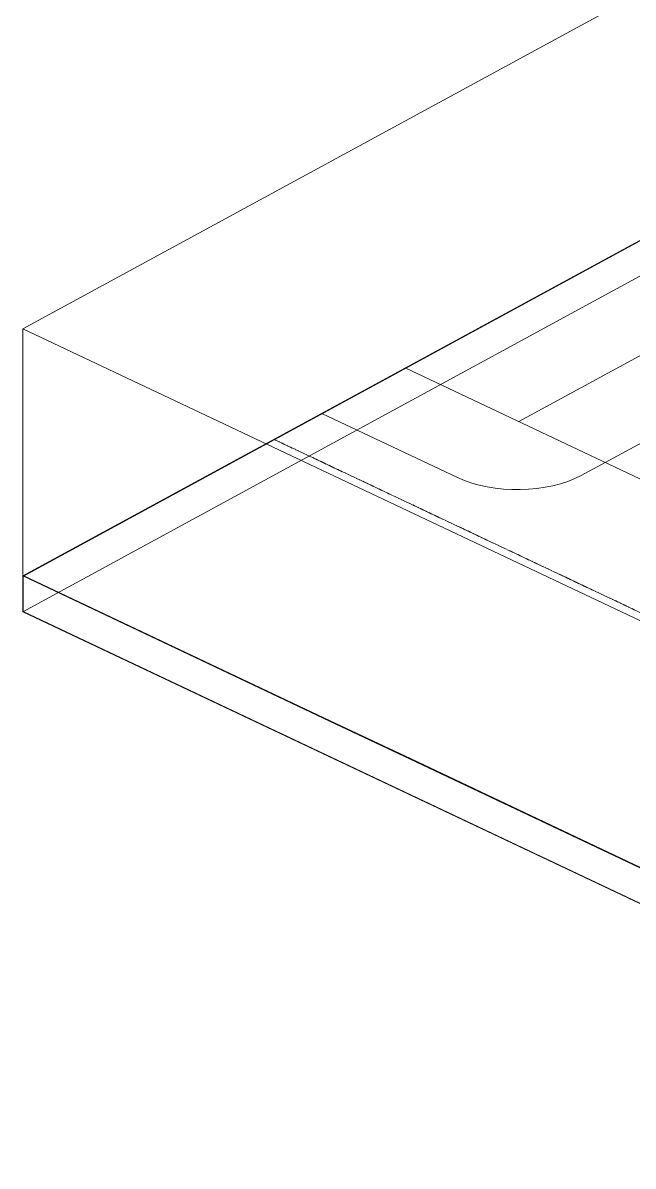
# Model space of a CAD drawing. Header units: inches. Extents: x 27328 to 120839, y -4075 to 4147.
# Drawn here: x 27328 to 28584, y -388 to 1964 of the extents above; entities that cross this region are included whole.
import ezdxf

# ---------------------------------------------------------------- set-up
doc = ezdxf.new("R2010")
doc.units = ezdxf.units.IN
doc.header["$MEASUREMENT"] = 0
doc.linetypes.add('IMPORT-CENTER2 _2_', pattern=[6.328125, 4.21875, -0.703125, 0.703125, -0.703125])
for name, color, linetype, lineweight in [('A-DETL', 90, 'Continuous', 9), ('C-TOPO', 7, 'Continuous', 9), ('G-ANNO-SYMB', 111, 'Continuous', 9)]:
    doc.layers.add(name, color=color, linetype=linetype, lineweight=lineweight)

msp = doc.modelspace()

# ---------------------------------------------------------------- linework, layer by layer
at = {"layer": 'A-DETL'}
for p, q in [((28348, 1143.6), (32455.3, 3378.7)), ((29623, 1656.6), (28476.7, 1032.8)), ((31507.9, -350.8), (28114.5, 1254.1)), ((28222.3, 1028.3), (27942.7, 1160.5))]:
    msp.add_line(p, q, dxfattribs=at)
at = {"layer": 'A-DETL', "linetype": 'IMPORT-CENTER2 _2_'}
msp.add_line((33242.4, -1445.8), (27844.5, 1107.1), dxfattribs=at)
at = {"layer": 'A-DETL'}
msp.add_ellipse((28345, 1095.1), major_axis=(180, 0), ratio=0.507323, start_param=3.962045, end_param=5.532841, dxfattribs=at)
at = {"layer": 'C-TOPO', "lineweight": 25}
for p, q in [((32497.6, 3638.6), (27328.5, 825.6)), ((27960, 527.5), (27328.4, 826.3)), ((28125.3, 449.4), (27960, 527.5)), ((28915.2, 75.8), (28125.3, 449.4))]:
    msp.add_line(p, q, dxfattribs=at)
at = {"layer": 'C-TOPO'}
for p, q in [((27327.8, 825.9), (29913.7, 2233.2)), ((27959.1, 527.4), (27327.8, 825.9)), ((27328.4, 752.6), (27328.4, 825.6)), ((27328.5, 825.6), (27328.5, 751.9)), ((32725.1, -1799.8), (27328.4, 752.6)), ((27328.5, 751.9), (27329.1, 752.3)), ((27959.1, 527.4), (28124.4, 449.2)), ((28914.1, 75.7), (28124.4, 449.2))]:
    msp.add_line(p, q, dxfattribs=at)
at = {"layer": 'G-ANNO-SYMB'}
for p, q in [((32496.9, 4147.3), (27327.8, 1334.3)), ((32496.9, 3565.2), (27327.8, 752.2)), ((27327.8, 1334.3), (32725.7, -1218.7)), ((27327.8, 1334.3), (27327.8, 752.2)), ((32725.7, -1800.7), (27327.8, 752.2))]:
    msp.add_line(p, q, dxfattribs=at)

doc.saveas('drawing.dxf')
